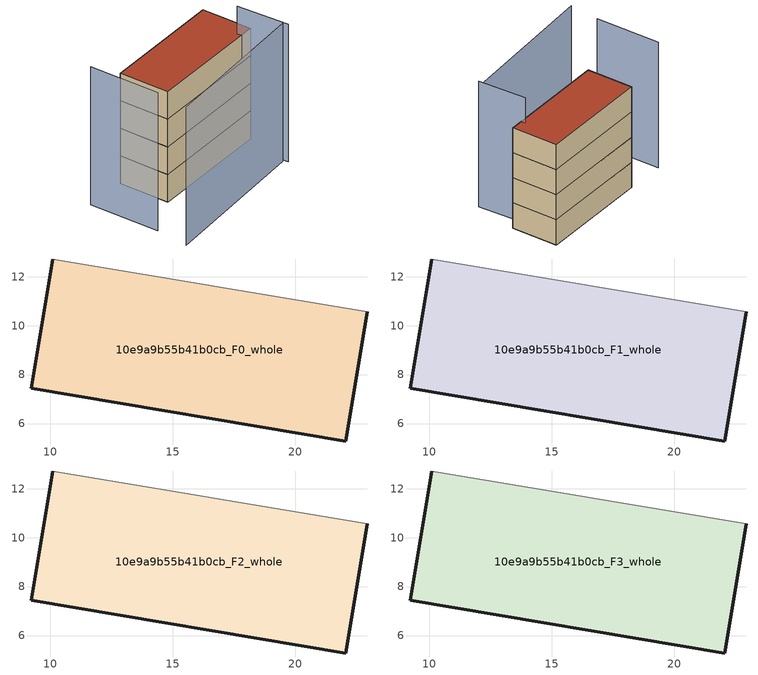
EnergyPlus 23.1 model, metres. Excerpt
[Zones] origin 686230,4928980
10e9a9b55b41b0cb_F0_whole
 floor ground (EU_floor_Construction): 22.06,5.29 22.95,10.58 10.1,12.72 9.21,7.43 z0
 wall outside (EU_wall_Construction): 22.95,10.58 22.06,5.29 9.21,7.43 10.1,12.72 z0:3
 wall adiabatic (EU_wall_Construction): 10.1,12.72 22.95,10.58 z0:3
10e9a9b55b41b0cb_F1_whole
 floor to 10e9a9b55b41b0cb_F0_whole (EU_floor_Construction): 22.06,5.29 22.95,10.58 10.1,12.72 9.21,7.43 z3
 wall outside (EU_wall_Construction): 22.95,10.58 22.06,5.29 9.21,7.43 10.1,12.72 z3:6
 wall adiabatic (EU_wall_Construction): 10.1,12.72 22.95,10.58 z3:6
10e9a9b55b41b0cb_F2_whole
 floor to 10e9a9b55b41b0cb_F1_whole (EU_floor_Construction): 22.06,5.29 22.95,10.58 10.1,12.72 9.21,7.43 z6
 wall outside (EU_wall_Construction): 22.95,10.58 22.06,5.29 9.21,7.43 10.1,12.72 z6:9
 wall adiabatic (EU_wall_Construction): 10.1,12.72 22.95,10.58 z6:9
10e9a9b55b41b0cb_F3_whole
 floor to 10e9a9b55b41b0cb_F2_whole (EU_floor_Construction): 22.06,5.29 22.95,10.58 10.1,12.72 9.21,7.43 z9
 wall outside (EU_wall_Construction): 22.95,10.58 22.06,5.29 9.21,7.43 10.1,12.72 z9:12
 wall adiabatic (EU_wall_Construction): 10.1,12.72 22.95,10.58 z9:12
 roof outside (EU_roof_Construction): 22.95,10.58 22.06,5.29 9.21,7.43 10.1,12.72 z12
shading: 3.52,2.82 19.91,1.03 / 20.7,6.01 20.03,0.53 / 5.75,13.56 4.53,6.2 z0:15
[Building]
EU S2 Campaign: North Axis=0; Terrain=City; Solar Distribution=FullExterior
[Site:Location]
Bologna: Latitude=44.5; Longitude=11.25; Time Zone=1; Elevation=37
[SizingPeriod:WeatherFileDays]
AnnualSizingPeriod: Begin Month=1; Begin Day of Month=1; End Month=12; End Day of Month=31; Day of Week for Start Day=Monday; Use Weather File Daylight Saving Period=No; Use Weather File Rain and Snow Indicators=No
[MATERIAL]
EU_InternalMass_Material: Roughness=MediumRough; Thickness=0.1; Conductivity=1; Density=1800; Specific Heat=900; Thermal Absorptance=0.9; Solar Absorptance=0.7; Visible Absorptance=0.7
[MATERIAL:NOMASS] Roughness=MediumRough; Thermal Absorptance=0.9; Solar Absorptance=0.7; Visible Absorptance=0.7
Name | Thermal Resistance
EU_wall_NoMass | 0.937881
EU_roof_NoMass | 0.548572
EU_floor_NoMass | 0.71348
[CONSTRUCTION]
EU_wall_Construction: EU_wall_NoMass
EU_roof_Construction: EU_roof_NoMass
EU_floor_Construction: EU_floor_NoMass
EU_InternalMass_Construction: EU_InternalMass_Material
[ZONE] Type=1; Multiplier=1; Ceiling Height=autocalculate; Floor Area=autocalculate; Part of Total Floor Area=Yes
Name | Volume
10e9a9b55b41b0cb_F0_whole | 209.637
10e9a9b55b41b0cb_F1_whole; 10e9a9b55b41b0cb_F2_whole; 10e9a9b55b41b0cb_F3_whole | 209.638
[INTERNALMASS] Construction=EU_InternalMass_Construction; Surface Area=69.8792
Name | Zone or ZoneList
10e9a9b55b41b0cb_F0_whole_EU_InternalMass | 10e9a9b55b41b0cb_F0_whole
10e9a9b55b41b0cb_F1_whole_EU_InternalMass | 10e9a9b55b41b0cb_F1_whole
10e9a9b55b41b0cb_F2_whole_EU_InternalMass | 10e9a9b55b41b0cb_F2_whole
10e9a9b55b41b0cb_F3_whole_EU_InternalMass | 10e9a9b55b41b0cb_F3_whole
[OTHEREQUIPMENT] Fuel Type=Electricity; Design Level Calculation Method=Watts/Area; Power per Zone Floor Area=1; Fraction Latent=0; Fraction Radiant=0; Fraction Lost=0; Carbon Dioxide Generation Rate=0; EndUse Subcategory=EU_Step8_InternalGains
Name | Zone or ZoneList or Space or SpaceList | Schedule
EU_Step8_InternalGain_10e9a9b55b41b0cb_F0_whole_f000 | 10e9a9b55b41b0cb_F0_whole | EU_Step8_GainSchedule_10e9a9b55b41b0cb_F0_whole_f000
EU_Step8_InternalGain_10e9a9b55b41b0cb_F1_whole_f000 | 10e9a9b55b41b0cb_F1_whole | EU_Step8_GainSchedule_10e9a9b55b41b0cb_F1_whole_f000
EU_Step8_InternalGain_10e9a9b55b41b0cb_F2_whole_f000 | 10e9a9b55b41b0cb_F2_whole | EU_Step8_GainSchedule_10e9a9b55b41b0cb_F2_whole_f000
EU_Step8_InternalGain_10e9a9b55b41b0cb_F3_whole_f000 | 10e9a9b55b41b0cb_F3_whole | EU_Step8_GainSchedule_10e9a9b55b41b0cb_F3_whole_f000
[ZONEVENTILATION:DESIGNFLOWRATE] Schedule=EU_AlwaysOn; Design Flow Rate Calculation Method=AirChanges/Hour; Air Changes per Hour=0.687892; Ventilation Type=Natural; Fan Pressure Rise=0; Fan Total Efficiency=1; Constant Term Coefficient=1; Temperature Term Coefficient=0; Velocity Term Coefficient=0; Velocity Squared Term Coefficient=0; Minimum Indoor Temperature=-100; Maximum Indoor Temperature=100; Delta Temperature=-100; Minimum Outdoor Temperature=-100; Maximum Outdoor Temperature=100; Maximum Wind Speed=40
Name | Zone or ZoneList or Space or SpaceList
EU_ConstantAir_10e9a9b55b41b0cb_F0_whole | 10e9a9b55b41b0cb_F0_whole
EU_ConstantAir_10e9a9b55b41b0cb_F1_whole | 10e9a9b55b41b0cb_F1_whole
EU_ConstantAir_10e9a9b55b41b0cb_F2_whole | 10e9a9b55b41b0cb_F2_whole
EU_ConstantAir_10e9a9b55b41b0cb_F3_whole | 10e9a9b55b41b0cb_F3_whole
[HVACTEMPLATE:THERMOSTAT] Constant Heating Setpoint=20; Constant Cooling Setpoint=50
EU_HeatOnly_10e9a9b55b41b0cb_F0_whole; EU_HeatOnly_10e9a9b55b41b0cb_F1_whole; EU_HeatOnly_10e9a9b55b41b0cb_F2_whole; EU_HeatOnly_10e9a9b55b41b0cb_F3_whole
[HVACTEMPLATE:ZONE:IDEALLOADSAIRSYSTEM] System Availability Schedule=EU_AlwaysOn; Maximum Heating Supply Air Temperature=50; Minimum Cooling Supply Air Temperature=13; Maximum Heating Supply Air Humidity Ratio=0.0156; Minimum Cooling Supply Air Humidity Ratio=0.0077; Heating Limit=NoLimit; Cooling Limit=NoLimit; Heating Availability Schedule=EU_AlwaysOn; Cooling Availability Schedule=EU_CoolingOff; Dehumidification Control Type=ConstantSensibleHeatRatio; Cooling Sensible Heat Ratio=0.7; Dehumidification Setpoint=60; Humidification Control Type=None; Humidification Setpoint=30; Outdoor Air Method=None; Outdoor Air Flow Rate per Person=0.00944; Outdoor Air Flow Rate per Zone Floor Area=0; Outdoor Air Flow Rate per Zone=0; Demand Controlled Ventilation Type=None; Outdoor Air Economizer Type=NoEconomizer; Heat Recovery Type=None; Sensible Heat Recovery Effectiveness=0.7; Latent Heat Recovery Effectiveness=0.65
Name | Template Thermostat
10e9a9b55b41b0cb_F0_whole | EU_HeatOnly_10e9a9b55b41b0cb_F0_whole
10e9a9b55b41b0cb_F1_whole | EU_HeatOnly_10e9a9b55b41b0cb_F1_whole
10e9a9b55b41b0cb_F2_whole | EU_HeatOnly_10e9a9b55b41b0cb_F2_whole
10e9a9b55b41b0cb_F3_whole | EU_HeatOnly_10e9a9b55b41b0cb_F3_whole
[SIZING:ZONE] Zone Cooling Design Supply Air Temperature Input Method=SupplyAirTemperature; Zone Cooling Design Supply Air Temperature=13; Zone Heating Design Supply Air Temperature Input Method=SupplyAirTemperature; Zone Heating Design Supply Air Temperature=50; Zone Cooling Design Supply Air Humidity Ratio=0.008; Zone Heating Design Supply Air Humidity Ratio=0.008; Cooling Design Air Flow Method=DesignDay; Cooling Design Air Flow Rate=0; Cooling Minimum Air Flow per Zone Floor Area=0.000762; Cooling Minimum Air Flow=0; Cooling Minimum Air Flow Fraction=0.2; Heating Design Air Flow Method=DesignDay; Heating Design Air Flow Rate=0; Heating Maximum Air Flow per Zone Floor Area=0.002032; Heating Maximum Air Flow=0.141576; Heating Maximum Air Flow Fraction=0.3; Account for Dedicated Outdoor Air System=No; Dedicated Outdoor Air System Control Strategy=NeutralSupplyAir; Dedicated Outdoor Air Low Setpoint Temperature for Design=autosize; Dedicated Outdoor Air High Setpoint Temperature for Design=autosize; Zone Load Sizing Method=Sensible Load Only No Latent Load; Zone Latent Cooling Design Supply Air Humidity Ratio Input Method=HumidityRatioDifference; Zone Cooling Design Supply Air Humidity Ratio Difference=0.005; Zone Latent Heating Design Supply Air Humidity Ratio Input Method=HumidityRatioDifference; Zone Humidification Design Supply Air Humidity Ratio Difference=0.005
10e9a9b55b41b0cb_F0_whole; 10e9a9b55b41b0cb_F1_whole; 10e9a9b55b41b0cb_F2_whole; 10e9a9b55b41b0cb_F3_whole
[SCHEDULE:CONSTANT]
Name | Hourly Value
EU_AlwaysOn | 1
EU_CoolingOff | 0
[SCHEDULE:FILE] Column Number=1; Rows to Skip at Top=0; Number of Hours of Data=8760; Column Separator=Comma; Interpolate to Timestep=No; Minutes per Item=60; Adjust Schedule for Daylight Savings=Yes
Name | File
EU_Step8_GainSchedule_10e9a9b55b41b0cb_F0_whole_f000 | ../../schedules/10e9a9b55b41b0cb/10e9a9b55b41b0cb_F0_whole_f000_gain.csv
EU_Step8_GainSchedule_10e9a9b55b41b0cb_F1_whole_f000 | ../../schedules/10e9a9b55b41b0cb/10e9a9b55b41b0cb_F1_whole_f000_gain.csv
EU_Step8_GainSchedule_10e9a9b55b41b0cb_F2_whole_f000 | ../../schedules/10e9a9b55b41b0cb/10e9a9b55b41b0cb_F2_whole_f000_gain.csv
EU_Step8_GainSchedule_10e9a9b55b41b0cb_F3_whole_f000 | ../../schedules/10e9a9b55b41b0cb/10e9a9b55b41b0cb_F3_whole_f000_gain.csv
